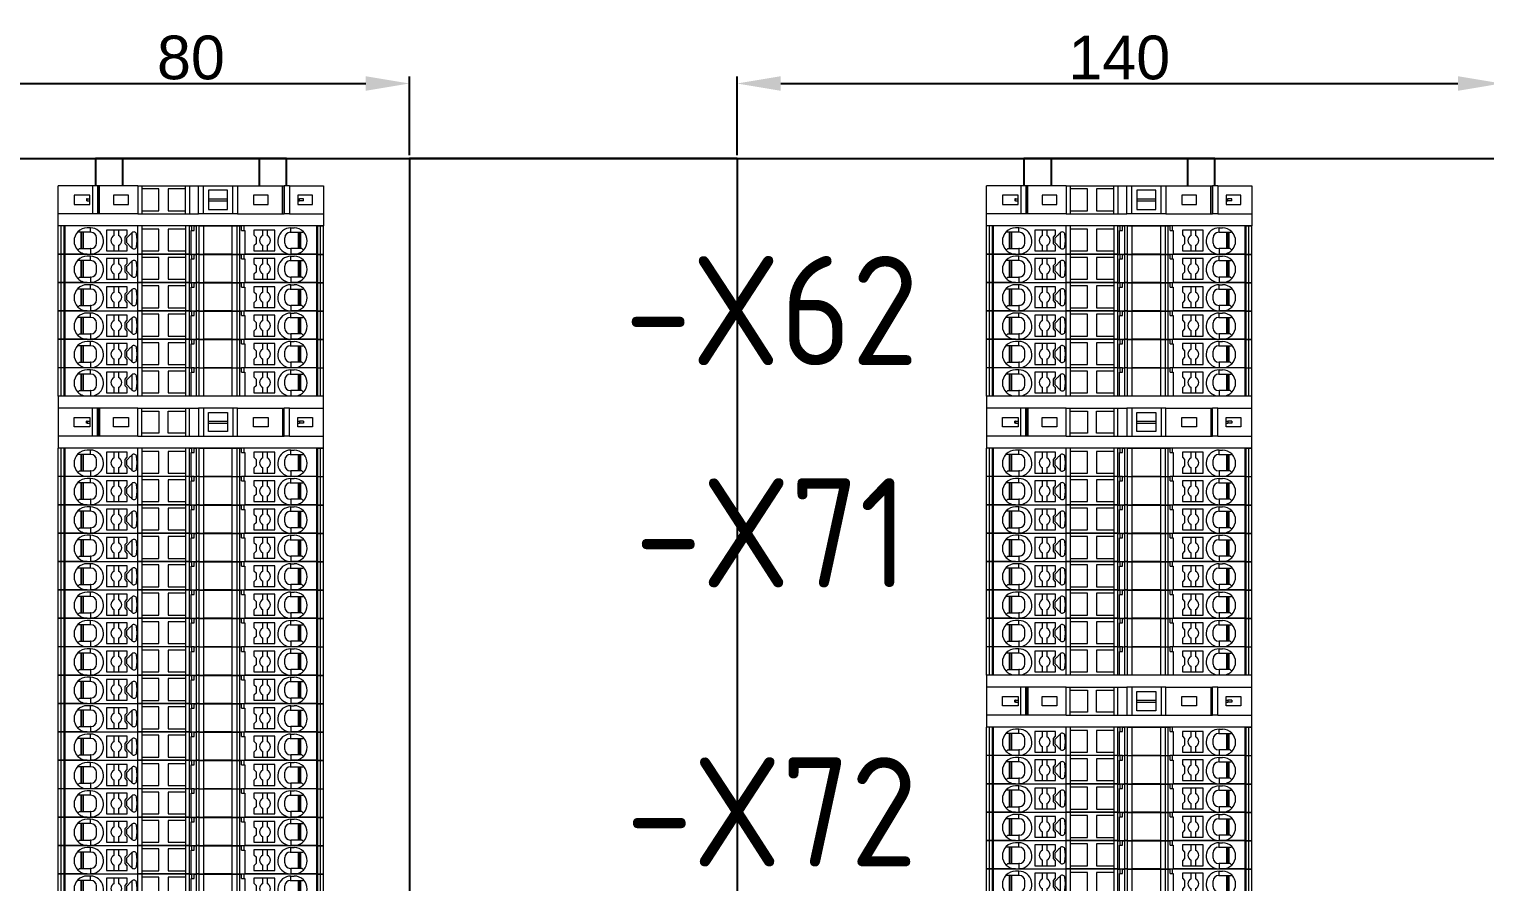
# Model space of a CAD drawing. Header units: millimetres. Extents: x 42356 to 50646, y 31507 to 39566.
# Drawn here: x 47677.9 to 47944.5, y 32738.5 to 32894.7 of the extents above; entities that cross this region are included whole.
import ezdxf
from ezdxf.enums import TextEntityAlignment as Align

# ---------------------------------------------------------------- set-up
doc = ezdxf.new("R2010")
doc.units = ezdxf.units.MM
doc.set_wipeout_variables(frame=1)
doc.layers.add('! NO PLOT !', color=7, linetype='Continuous', true_color=0xff75dd, plot=False)
doc.layers.add('000-PI-Oprema', color=30, linetype='Continuous', lineweight=5)
doc.layers.add('SI-ORMAR-Oprema', color=30, linetype='Continuous', lineweight=5)
for name, color, linetype in [('000-PI_TEXT', 7, 'Continuous'), ('002-PI-Kabelska kanalica', 150, 'Continuous'), ('004-PI-DIN Šina', 3, 'Continuous')]:
    doc.layers.add(name, color=color, linetype=linetype)
doc.styles.add('PI0', font='isocpeur.ttf', dxfattribs={"width": 0.9})
doc.styles.get("Standard").update_dxf_attribs({"font": 'arial.ttf'})
doc.dimstyles.new('ISO-25-lb', dxfattribs={"dimtxt": 8, "dimasz": 8, "dimexe": 1.25, "dimexo": 0.625, "dimtad": 1, "dimtxsty": 'Standard', "dimcen": 5, "dimadec": 0, "dimazin": 0, "dimtfac": 1, "dimtmove": 0, "dimatfit": 3, "dimfxl": 0, "dimarcsym": 0})

# ---------------------------------------------------------------- blocks, each defined once
blk = doc.blocks.new('*U117')
at = {"layer": '002-PI-Kabelska kanalica'}
blk.add_line((60, -100), (60, 606), dxfattribs=at)
blk = doc.blocks.new('*U134')
at = {"layer": '004-PI-DIN Šina'}
blk.add_lwpolyline([(650, -17.5), (650, 17.5), (0, 17.5), (0, -17.5)], close=True, dxfattribs=at)
for points in [[(0, 12.5), (650, 12.5)], [(0, -12.5), (650, -12.5)]]:
    blk.add_lwpolyline(points, dxfattribs=at)
blk = doc.blocks.new('*U133')
at = {"layer": '002-PI-Kabelska kanalica'}
for p, q in [((-20, -100), (-20, 552)), ((40, -100), (40, 552)), ((-20, -100), (40, -100))]:
    blk.add_line(p, q, dxfattribs=at)
blk = doc.blocks.new('*D228')
at = {"layer": '! NO PLOT !', "color": 0, "linetype": 'Continuous', "lineweight": -2, "ltscale": 0.25, "transparency": 16777216}
for p, q in [((47807.53, 32871.61), (47807.53, 32885.98)), ((47947.53, 32871.61), (47947.53, 32885.98)), ((47815.53, 32884.73), (47939.53, 32884.73))]:
    blk.add_line(p, q, dxfattribs=at)
at = {"layer": '! NO PLOT !', "color": 0, "ltscale": 0.25, "transparency": 16777216}
for points in [[(47815.53, 32886.06), (47815.53, 32883.39), (47807.53, 32884.73)], [(47939.53, 32886.06), (47939.53, 32883.39), (47947.53, 32884.73)]]:
    blk.add_solid(points, dxfattribs=at)
at = {"layer": 'Defpoints', "color": 0, "ltscale": 0.25, "transparency": 16777216}
for p in [(47947.53, 32884.73), (47807.53, 32870.99), (47947.53, 32870.99)]:
    blk.add_point(p, dxfattribs=at)
at = {"layer": '! NO PLOT !', "color": 0, "ltscale": 0.25, "transparency": 16777216, "insert": (47877.53, 32889.44), "char_height": 8, "attachment_point": 5}
blk.add_mtext('140', dxfattribs=at)
blk = doc.blocks.new('*D230')
at = {"layer": '! NO PLOT !', "color": 0, "linetype": 'Continuous', "lineweight": -2, "ltscale": 0.25, "transparency": 16777216}
for p, q in [((47667.53, 32871.61), (47667.53, 32885.98)), ((47747.53, 32871.61), (47747.53, 32885.98)), ((47675.53, 32884.73), (47739.53, 32884.73))]:
    blk.add_line(p, q, dxfattribs=at)
at = {"layer": '! NO PLOT !', "color": 0, "ltscale": 0.25, "transparency": 16777216}
for points in [[(47675.53, 32886.06), (47675.53, 32883.39), (47667.53, 32884.73)], [(47739.53, 32886.06), (47739.53, 32883.39), (47747.53, 32884.73)]]:
    blk.add_solid(points, dxfattribs=at)
at = {"layer": 'Defpoints', "color": 0, "ltscale": 0.25, "transparency": 16777216}
for p in [(47747.53, 32884.73), (47667.53, 32870.99), (47747.53, 32870.99)]:
    blk.add_point(p, dxfattribs=at)
at = {"layer": '! NO PLOT !', "color": 0, "ltscale": 0.25, "transparency": 16777216, "insert": (47707.53, 32889.44), "char_height": 8, "attachment_point": 5}
blk.add_mtext('80', dxfattribs=at)
blk = doc.blocks.new('*U115')
blk.add_wipeout([(47227.3, 37326.63), (47227.3, 37321.48), (47275.9, 37321.48), (47275.9, 37326.63)])
at = {"layer": '000-PI-Oprema'}
for p, q in [((47227.3, 37321.48), (47227.3, 37326.63)), ((47227.85, 37326.63), (47227.3, 37326.63)), ((47228.39, 37326.63), (47227.85, 37326.63)), ((47227.85, 37321.48), (47227.85, 37326.63)), ((47228.39, 37321.48), (47228.39, 37326.63)), ((47228.56, 37326.63), (47228.39, 37326.63)), ((47228.56, 37321.48), (47228.56, 37326.63)), ((47241.88, 37326.63), (47228.56, 37326.63)), ((47233.2, 37326.28), (47232.6, 37326.28)), ((47233.2, 37325.48), (47233.2, 37326.28)), ((47241.88, 37321.48), (47241.88, 37326.63)), ((47242.6, 37326.63), (47241.88, 37326.63)), ((47242.6, 37326.63), (47242.6, 37326.06)), ((47250.6, 37326.63), (47242.6, 37326.63)), ((47250.6, 37326.63), (47250.6, 37326.06)), ((47251.32, 37326.63), (47250.6, 37326.63)), ((47251.32, 37326.63), (47251.75, 37326.63)), ((47251.32, 37321.48), (47251.32, 37326.63)), ((47251.75, 37325.83), (47251.75, 37326.63)), ((47252.21, 37326.63), (47251.75, 37326.63)), ((47252.21, 37326.63), (47252.56, 37326.63)), ((47252.21, 37325.83), (47252.21, 37326.63)), ((47253.07, 37326.63), (47252.56, 37326.63)), ((47252.56, 37326.63), (47252.56, 37321.48)), ((47253.07, 37326.63), (47253.07, 37321.48)), ((47253.07, 37326.63), (47253.98, 37326.63)), ((47253.98, 37321.48), (47253.98, 37326.63)), ((47253.98, 37326.63), (47259.12, 37326.63)), ((47259.12, 37326.63), (47259.12, 37321.48)), ((47259.12, 37326.63), (47260.03, 37326.63)), ((47260.03, 37326.63), (47260.03, 37321.48)), ((47260.03, 37326.63), (47260.54, 37326.63)), ((47260.54, 37321.48), (47260.54, 37326.63)), ((47260.54, 37326.63), (47260.89, 37326.63)), ((47260.89, 37325.83), (47260.89, 37326.63)), ((47261.35, 37326.63), (47260.89, 37326.63)), ((47261.35, 37325.83), (47261.35, 37326.63)), ((47274.65, 37326.63), (47261.35, 37326.63)), ((47269.9, 37326.28), (47270.5, 37326.28)), ((47269.9, 37325.48), (47269.9, 37326.28)), ((47274.65, 37321.48), (47274.65, 37326.63)), ((47274.65, 37326.63), (47274.82, 37326.63)), ((47274.82, 37321.48), (47274.82, 37326.63)), ((47274.82, 37326.63), (47275.35, 37326.63)), ((47275.35, 37321.48), (47275.35, 37326.63)), ((47275.35, 37326.63), (47275.9, 37326.63)), ((47275.9, 37321.48), (47275.9, 37326.63)), ((47231, 37325.48), (47230.9, 37325.58)), ((47231.45, 37325.48), (47231, 37325.48)), ((47231.45, 37325.48), (47231.45, 37322.48)), ((47231.6, 37325.48), (47231.45, 37325.48)), ((47231.6, 37322.48), (47231.6, 37325.48)), ((47231.85, 37325.48), (47231.6, 37325.48)), ((47231.85, 37325.48), (47231.85, 37322.48)), ((47233.2, 37325.48), (47231.85, 37325.48)), ((47233.3, 37325.48), (47233.2, 37325.48)), ((47237.55, 37325.88), (47236.15, 37325.88)), ((47236.15, 37325.88), (47236.15, 37322.08)), ((47238.35, 37325.88), (47237.55, 37325.88)), ((47237.55, 37324.9), (47237.55, 37325.88)), ((47239.95, 37325.88), (47238.35, 37325.88)), ((47238.35, 37325.88), (47238.35, 37324.9)), ((47239.55, 37324.58), (47239.95, 37324.98)), ((47239.55, 37323.38), (47239.55, 37324.58)), ((47239.95, 37324.98), (47239.95, 37325.88)), ((47240.78, 37325.37), (47240.78, 37322.6)), ((47242.6, 37326.06), (47242.6, 37322.06)), ((47245.75, 37326.06), (47242.6, 37326.06)), ((47245.75, 37322.06), (47245.75, 37326.06)), ((47247.45, 37326.06), (47247.45, 37322.06)), ((47250.6, 37326.06), (47247.45, 37326.06)), ((47250.6, 37326.06), (47250.6, 37322.06)), ((47251.65, 37321.48), (47251.65, 37325.83)), ((47251.65, 37325.83), (47251.75, 37325.83)), ((47251.75, 37325.83), (47252.21, 37325.83)), ((47260.89, 37325.83), (47261.35, 37325.83)), ((47261.35, 37325.83), (47261.45, 37325.83)), ((47261.45, 37325.83), (47261.45, 37321.48)), ((47264.75, 37325.88), (47263.15, 37325.88)), ((47263.15, 37325.88), (47263.15, 37324.98)), ((47263.15, 37324.98), (47263.55, 37324.58)), ((47263.55, 37324.58), (47263.55, 37323.38)), ((47264.75, 37324.9), (47264.75, 37325.88)), ((47265.55, 37325.88), (47264.75, 37325.88)), ((47265.55, 37325.88), (47265.55, 37324.9)), ((47266.95, 37325.88), (47265.55, 37325.88)), ((47266.95, 37322.08), (47266.95, 37325.88)), ((47268.8, 37323.48), (47268.8, 37324.48)), ((47269.8, 37325.48), (47269.9, 37325.48)), ((47269.9, 37325.48), (47271.25, 37325.48)), ((47271.25, 37325.48), (47271.25, 37322.48)), ((47271.25, 37325.48), (47271.5, 37325.48)), ((47271.5, 37322.48), (47271.5, 37325.48)), ((47271.5, 37325.48), (47271.65, 37325.48)), ((47271.65, 37325.48), (47271.65, 37322.48)), ((47271.65, 37325.48), (47272.1, 37325.48)), ((47272.1, 37325.48), (47272.2, 37325.58)), ((47227.85, 37321.48), (47227.3, 37321.48)), ((47228.39, 37321.48), (47227.85, 37321.48)), ((47228.56, 37321.48), (47228.39, 37321.48)), ((47231.6, 37321.48), (47228.56, 37321.48)), ((47230.9, 37322.19), (47231.2, 37322.48)), ((47231.2, 37322.48), (47231.45, 37322.48)), ((47231.45, 37322.48), (47231.6, 37322.48)), ((47231.6, 37322.48), (47231.85, 37322.48)), ((47231.6, 37321.7), (47231.6, 37321.48)), ((47232.6, 37321.48), (47231.6, 37321.48)), ((47231.85, 37322.48), (47233.2, 37322.48)), ((47232.6, 37321.48), (47233.2, 37321.48)), ((47233.3, 37322.48), (47233.2, 37322.48)), ((47233.2, 37322.48), (47233.2, 37321.48)), ((47234.2, 37321.48), (47233.2, 37321.48)), ((47234.2, 37321.48), (47234.2, 37321.7)), ((47234.2, 37321.48), (47241.88, 37321.48)), ((47236.15, 37322.08), (47237.55, 37322.08)), ((47237.55, 37322.08), (47237.55, 37323.07)), ((47237.55, 37322.08), (47238.35, 37322.08)), ((47238.35, 37323.07), (47238.35, 37322.08)), ((47238.35, 37322.08), (47239.95, 37322.08)), ((47239.95, 37322.98), (47239.55, 37323.38)), ((47239.95, 37322.08), (47239.95, 37322.98)), ((47242.6, 37321.48), (47241.88, 37321.48)), ((47242.6, 37322.06), (47245.75, 37322.06)), ((47242.6, 37322.06), (47242.6, 37321.48)), ((47250.6, 37321.48), (47242.6, 37321.48)), ((47247.45, 37322.06), (47250.6, 37322.06)), ((47250.6, 37322.06), (47250.6, 37321.48)), ((47251.32, 37321.48), (47250.6, 37321.48)), ((47251.32, 37321.48), (47251.65, 37321.48)), ((47251.65, 37321.48), (47252.56, 37321.48)), ((47253.07, 37321.48), (47252.56, 37321.48)), ((47253.07, 37321.48), (47253.98, 37321.48)), ((47259.12, 37321.48), (47253.98, 37321.48)), ((47259.12, 37321.48), (47260.03, 37321.48)), ((47260.03, 37321.48), (47260.54, 37321.48)), ((47260.54, 37321.48), (47261.45, 37321.48)), ((47268.9, 37321.48), (47261.45, 37321.48)), ((47263.55, 37323.38), (47263.15, 37322.98)), ((47263.15, 37322.98), (47263.15, 37322.08)), ((47263.15, 37322.08), (47264.75, 37322.08)), ((47264.75, 37322.08), (47264.75, 37323.07)), ((47264.75, 37322.08), (47265.55, 37322.08)), ((47265.55, 37323.07), (47265.55, 37322.08)), ((47265.55, 37322.08), (47266.95, 37322.08)), ((47268.9, 37321.48), (47268.9, 37321.7)), ((47268.9, 37321.48), (47269.9, 37321.48)), ((47269.8, 37322.48), (47269.9, 37322.48)), ((47271.25, 37322.48), (47269.9, 37322.48)), ((47269.9, 37322.48), (47269.9, 37321.48)), ((47270.5, 37321.48), (47269.9, 37321.48)), ((47271.5, 37321.48), (47270.5, 37321.48)), ((47271.5, 37322.48), (47271.25, 37322.48)), ((47271.65, 37322.48), (47271.5, 37322.48)), ((47271.5, 37321.7), (47271.5, 37321.48)), ((47274.65, 37321.48), (47271.5, 37321.48)), ((47271.9, 37322.48), (47271.65, 37322.48)), ((47272.2, 37322.19), (47271.9, 37322.48)), ((47274.65, 37321.48), (47274.82, 37321.48)), ((47274.82, 37321.48), (47275.35, 37321.48)), ((47275.35, 37321.48), (47275.9, 37321.48))]:
    blk.add_line(p, q, dxfattribs=at)
for centre, radius, start, end in [((47232.6, 37323.88), 2.4, 90, 135), ((47233.2, 37323.88), 2.4, 294.6243, 90), ((47269.9, 37323.88), 2.4, 90, 245.3757), ((47270.5, 37323.88), 2.4, 45, 90), ((47232.6, 37323.88), 2.4, 135, 225), ((47233.3, 37324.48), 1, 0, 90), ((47237.95, 37323.98), 1, 113.5782, 246.4218), ((47237.95, 37323.98), 1, 293.5782, 66.4218), ((47241.15, 37325.03), 0.5, 5.4406, 134.9997), ((47265.15, 37323.98), 1, 113.5782, 246.4218), ((47265.15, 37323.98), 1, 293.5782, 66.4218), ((47269.8, 37324.48), 1, 90, 180), ((47270.5, 37323.88), 2.4, 315, 45), ((47232.6, 37323.88), 2.4, 225, 245.3757), ((47232.6, 37323.88), 2.4, 245.3757, 270), ((47233.2, 37323.88), 2.4, 270, 294.6243), ((47233.3, 37323.48), 1, 270, 360), ((47241.15, 37322.93), 0.5, 225, 354.5597), ((47269.8, 37323.48), 1, 180, 270), ((47269.9, 37323.88), 2.4, 245.3757, 270), ((47270.5, 37323.88), 2.4, 270, 294.6243), ((47270.5, 37323.88), 2.4, 294.6243, 315)]:
    blk.add_arc(centre, radius, start, end, dxfattribs=at)
for points in [[(47234.3, 37323.48), (47234.3, 37323.61), (47234.3, 37323.74), (47234.3, 37323.87), (47234.3, 37324.01), (47234.3, 37324.14), (47234.3, 37324.26), (47234.3, 37324.38), (47234.3, 37324.48)], [(47240.78, 37325.37), (47240.55, 37325.14), (47240.32, 37324.91), (47240.09, 37324.68), (47239.85, 37324.44)], [(47239.85, 37323.53), (47239.85, 37323.76), (47239.85, 37323.98), (47239.85, 37324.21), (47239.85, 37324.44)], [(47240.8, 37325.39), (47240.79, 37325.38), (47240.78, 37325.37)], [(47241.75, 37323.98), (47241.73, 37324.26), (47241.7, 37324.53), (47241.67, 37324.81), (47241.65, 37325.08)], [(47241.65, 37322.89), (47241.67, 37323.16), (47241.7, 37323.44), (47241.73, 37323.71), (47241.75, 37323.98)], [(47240.78, 37322.6), (47240.55, 37322.83), (47240.32, 37323.05), (47240.09, 37323.29), (47239.85, 37323.53)], [(47240.8, 37322.58), (47240.79, 37322.59), (47240.78, 37322.6)]]:
    blk.add_spline(points, degree=3, dxfattribs=at)
blk = doc.blocks.new('*U165')
at = {"layer": '000-PI-Oprema'}
blk.add_blockref('*U115', (-47251.6, -37324.06), dxfattribs=at)
blk = doc.blocks.new('*U166')
at = {"layer": '000-PI-Oprema', "color": 0, "linetype": 'ByBlock', "lineweight": -2, "transparency": 16777216}
blk.add_blockref('*U165', (0, 0), dxfattribs=at)
blk.add_blockref('*U165', (0, -5.2), dxfattribs=at)
blk.add_blockref('*U165', (0, -10.4), dxfattribs=at)
blk.add_blockref('*U165', (0, -15.6), dxfattribs=at)
blk.add_blockref('*U165', (0, -20.8), dxfattribs=at)
blk.add_blockref('*U165', (0, -26), dxfattribs=at)
blk.add_blockref('*U165', (0, -31.2), dxfattribs=at)
blk.add_blockref('*U165', (0, -36.4), dxfattribs=at)
blk.add_blockref('*U165', (0, -41.6), dxfattribs=at)
blk.add_blockref('*U165', (0, -46.8), dxfattribs=at)
blk.add_blockref('*U165', (0, -52), dxfattribs=at)
blk.add_blockref('*U165', (0, -57.2), dxfattribs=at)
blk.add_blockref('*U165', (0, -62.4), dxfattribs=at)
blk.add_blockref('*U165', (0, -67.6), dxfattribs=at)
blk.add_blockref('*U165', (0, -72.8), dxfattribs=at)
blk.add_blockref('*U165', (0, -78), dxfattribs=at)
blk.add_blockref('*U165', (0, -83.2), dxfattribs=at)
blk.add_blockref('*U165', (0, -88.4), dxfattribs=at)
blk.add_blockref('*U165', (0, -93.6), dxfattribs=at)
blk.add_blockref('*U165', (0, -98.8), dxfattribs=at)
blk.add_blockref('*U165', (0, -104), dxfattribs=at)
blk.add_blockref('*U165', (0, -109.2), dxfattribs=at)
blk.add_blockref('*U165', (0, -114.4), dxfattribs=at)
blk.add_blockref('*U165', (0, -119.6), dxfattribs=at)
blk.add_blockref('*U165', (0, -124.8), dxfattribs=at)
blk.add_blockref('*U165', (0, -130), dxfattribs=at)
blk.add_blockref('*U165', (0, -135.2), dxfattribs=at)
blk.add_blockref('*U165', (0, -140.4), dxfattribs=at)
blk = doc.blocks.new('*U106')
blk.add_wipeout([(-24.3, -7.35), (24.3, -7.35), (24.3, 0), (-24.3, 0)])
at = {"layer": 'SI-ORMAR-Oprema'}
for p, q in [((-18.03, 0), (-24.3, 0)), ((-18.03, 0), (-18.03, -5.15)), ((-17.1, 0), (-18.03, 0)), ((-17.1, 0), (-17.1, -5.15)), ((-17, 0), (-17.1, 0)), ((-17, -5.15), (-17, 0)), ((-16.74, 0), (-17, 0)), ((-16.74, -5.15), (-16.74, 0)), ((-9.72, 0), (-16.74, 0)), ((-9.72, 0), (-9, 0)), ((-9.72, 0), (-9.72, -5.15)), ((-9, 0), (-9, -0.57)), ((-9, 0), (-1, 0)), ((-1, 0), (-0.28, 0)), ((-1, -0.57), (-1, 0)), ((-0.28, 0), (1.39, 0)), ((-0.28, 0), (-0.28, -5.15)), ((1.39, 0), (2.32, 0)), ((1.39, -5.15), (1.39, 0)), ((2.32, 0), (7.69, 0)), ((2.32, -5.15), (2.32, 0)), ((7.69, -5.15), (7.69, 0)), ((7.69, 0), (8.51, 0)), ((8.51, 0), (8.51, -5.15)), ((8.51, 0), (16.74, 0)), ((16.74, -5.15), (16.74, 0)), ((16.74, 0), (17, 0)), ((17, 0), (17, -5.15)), ((17, 0), (17.1, 0)), ((17.1, 0), (17.1, -5.15)), ((18.03, 0), (17.1, 0)), ((18.03, 0), (18.03, -5.15)), ((18.03, 0), (24.3, 0)), ((24.3, 0), (24.3, -7.35)), ((-24.3, -7.35), (-24.3, 0)), ((-21.4, -1.72), (-21.4, -3.42)), ((-18.5, -1.72), (-21.4, -1.72)), ((-19.01, -2.37), (-19.15, -2.37)), ((-19.15, -2.37), (-19.15, -2.77)), ((-19.01, -2.37), (-18.5, -2.37)), ((-19.01, -2.77), (-19.01, -2.37)), ((-18.5, -2.37), (-18.5, -1.72)), ((-18.5, -2.77), (-18.5, -2.37)), ((-14.15, -1.72), (-14.15, -3.42)), ((-11.45, -1.72), (-14.15, -1.72)), ((-11.45, -3.42), (-11.45, -1.72)), ((-9, -0.57), (-9, -4.57)), ((-5.85, -0.57), (-9, -0.57)), ((-5.85, -4.57), (-5.85, -0.57)), ((-4.15, -0.57), (-4.15, -4.57)), ((-1, -0.57), (-4.15, -0.57)), ((-1, -4.57), (-1, -0.57)), ((6.67, -0.82), (3.22, -0.82)), ((3.22, -0.82), (3.22, -2.37)), ((3.22, -2.37), (6.67, -2.37)), ((3.22, -2.37), (3.22, -2.77)), ((6.67, -2.37), (6.67, -0.82)), ((6.67, -2.77), (6.67, -2.37)), ((11.45, -1.72), (11.45, -3.42)), ((14.15, -1.72), (11.45, -1.72)), ((14.15, -3.42), (14.15, -1.72)), ((22.25, -1.72), (19.55, -1.72)), ((19.55, -1.72), (19.55, -2.37)), ((19.55, -2.37), (19.89, -2.37)), ((19.55, -2.37), (19.55, -2.77)), ((20.59, -2.37), (19.89, -2.37)), ((19.89, -2.77), (19.89, -2.37)), ((20.59, -2.77), (20.59, -2.37)), ((22.25, -3.42), (22.25, -1.72)), ((-18.03, -5.15), (-24.3, -5.15)), ((-21.4, -3.42), (-18.5, -3.42)), ((-19.01, -2.77), (-19.15, -2.77)), ((-19.01, -2.77), (-18.5, -2.77)), ((-18.5, -3.42), (-18.5, -2.77)), ((-17.1, -5.15), (-18.03, -5.15)), ((-17, -5.15), (-17.1, -5.15)), ((-16.74, -5.15), (-17, -5.15)), ((-9.72, -5.15), (-16.74, -5.15)), ((-14.15, -3.42), (-11.45, -3.42)), ((-9.72, -5.15), (-9, -5.15)), ((-9, -4.57), (-9, -5.15)), ((-9, -4.57), (-5.85, -4.57)), ((-9, -5.15), (-1, -5.15)), ((-4.15, -4.57), (-1, -4.57)), ((-1, -5.15), (-1, -4.57)), ((-1, -5.15), (-0.28, -5.15)), ((-0.28, -5.15), (1.39, -5.15)), ((2.32, -5.15), (1.39, -5.15)), ((7.69, -5.15), (2.32, -5.15)), ((3.22, -2.77), (6.67, -2.77)), ((3.22, -2.77), (3.22, -4.32)), ((3.22, -4.32), (6.67, -4.32)), ((6.67, -4.32), (6.67, -2.77)), ((8.51, -5.15), (7.69, -5.15)), ((8.51, -5.15), (16.74, -5.15)), ((11.45, -3.42), (14.15, -3.42)), ((16.74, -5.15), (17, -5.15)), ((17, -5.15), (17.1, -5.15)), ((18.03, -5.15), (17.1, -5.15)), ((18.03, -5.15), (24.3, -5.15)), ((19.55, -2.77), (19.55, -3.42)), ((19.55, -2.77), (19.89, -2.77)), ((19.55, -3.42), (22.25, -3.42)), ((20.59, -2.77), (19.89, -2.77)), ((24.3, -7.35), (-24.3, -7.35))]:
    blk.add_line(p, q, dxfattribs=at)
blk = doc.blocks.new('*U193')
at = {"layer": '000-PI-Oprema'}
blk.add_blockref('*U115', (-47251.6, -37324.06), dxfattribs=at)
blk = doc.blocks.new('*U194')
at = {"layer": '000-PI-Oprema', "color": 0, "linetype": 'ByBlock', "lineweight": -2, "transparency": 16777216}
blk.add_blockref('*U193', (0, 0), dxfattribs=at)
blk.add_blockref('*U193', (0, -5.2), dxfattribs=at)
blk.add_blockref('*U193', (0, -10.4), dxfattribs=at)
blk.add_blockref('*U193', (0, -15.6), dxfattribs=at)
blk.add_blockref('*U193', (0, -20.8), dxfattribs=at)
blk.add_blockref('*U193', (0, -26), dxfattribs=at)
blk = doc.blocks.new('*U195')
at = {"layer": '000-PI-Oprema'}
blk.add_blockref('*U115', (-47251.6, -37324.06), dxfattribs=at)
blk = doc.blocks.new('*U196')
at = {"layer": '000-PI-Oprema', "color": 0, "linetype": 'ByBlock', "lineweight": -2, "transparency": 16777216}
blk.add_blockref('*U195', (0, 0), dxfattribs=at)
blk.add_blockref('*U195', (0, -5.2), dxfattribs=at)
blk.add_blockref('*U195', (0, -10.4), dxfattribs=at)
blk.add_blockref('*U195', (0, -15.6), dxfattribs=at)
blk.add_blockref('*U195', (0, -20.8), dxfattribs=at)
blk.add_blockref('*U195', (0, -26), dxfattribs=at)
blk.add_blockref('*U195', (0, -31.2), dxfattribs=at)
blk.add_blockref('*U195', (0, -36.4), dxfattribs=at)
blk = doc.blocks.new('*U105')
blk.add_wipeout([(-24.3, 2.2), (24.3, 2.2), (24.3, -7.35), (-24.3, -7.35)])
at = {"layer": 'SI-ORMAR-Oprema'}
for p, q in [((-24.3, 2.2), (-24.3, -7.35)), ((24.3, 2.2), (-24.3, 2.2)), ((-18.03, 0), (-24.3, 0)), ((24.3, -7.35), (24.3, 2.2)), ((-21.4, -3.42), (-21.4, -1.72)), ((-21.4, -1.72), (-18.5, -1.72)), ((-19.01, -2.38), (-19.15, -2.38)), ((-19.15, -2.78), (-19.15, -2.38)), ((-19.01, -2.38), (-19.01, -2.78)), ((-19.01, -2.38), (-18.5, -2.38)), ((-18.5, -1.72), (-18.5, -2.38)), ((-18.5, -2.38), (-18.5, -2.78)), ((-18.03, -5.15), (-18.03, 0)), ((-17.1, 0), (-18.03, 0)), ((-17.1, -5.15), (-17.1, 0)), ((-17, 0), (-17.1, 0)), ((-17, 0), (-17, -5.15)), ((-16.74, 0), (-17, 0)), ((-16.74, 0), (-16.74, -5.15)), ((-9.72, 0), (-16.74, 0)), ((-14.15, -1.72), (-11.45, -1.72)), ((-14.15, -3.42), (-14.15, -1.72)), ((-11.45, -1.72), (-11.45, -3.42)), ((-9.72, 0), (-9, 0)), ((-9.72, -5.15), (-9.72, 0)), ((-9, -0.57), (-9, 0)), ((-9, 0), (-1, 0)), ((-9, -4.57), (-9, -0.57)), ((-9, -0.57), (-5.85, -0.57)), ((-5.85, -0.57), (-5.85, -4.57)), ((-4.15, -0.57), (-1, -0.57)), ((-4.15, -4.57), (-4.15, -0.57)), ((-1, 0), (-1, -0.57)), ((-1, 0), (-0.28, 0)), ((-1, -0.57), (-1, -4.57)), ((-0.28, 0), (1.39, 0)), ((-0.28, -5.15), (-0.28, 0)), ((2.32, 0), (1.39, 0)), ((1.39, 0), (1.39, -5.15)), ((7.69, 0), (2.32, 0)), ((2.32, 0), (2.32, -5.15)), ((3.22, -0.82), (6.67, -0.82)), ((3.22, -2.38), (3.22, -0.82)), ((3.22, -2.38), (6.67, -2.38)), ((3.22, -2.78), (3.22, -2.38)), ((6.67, -0.82), (6.67, -2.38)), ((6.67, -2.38), (6.67, -2.78)), ((7.69, 0), (7.69, -5.15)), ((8.51, 0), (7.69, 0)), ((8.51, -5.15), (8.51, 0)), ((8.51, 0), (16.74, 0)), ((11.45, -1.72), (14.15, -1.72)), ((11.45, -3.42), (11.45, -1.72)), ((14.15, -1.72), (14.15, -3.42)), ((16.74, 0), (16.74, -5.15)), ((16.74, 0), (17, 0)), ((17, -5.15), (17, 0)), ((17, 0), (17.1, 0)), ((18.03, 0), (17.1, 0)), ((17.1, -5.15), (17.1, 0)), ((18.03, 0), (24.3, 0)), ((18.03, -5.15), (18.03, 0)), ((19.55, -2.38), (19.55, -1.72)), ((19.55, -1.72), (22.25, -1.72)), ((19.55, -2.78), (19.55, -2.38)), ((19.55, -2.38), (19.89, -2.38)), ((19.89, -2.38), (19.89, -2.78)), ((20.59, -2.38), (19.89, -2.38)), ((20.59, -2.38), (20.59, -2.78)), ((22.25, -1.72), (22.25, -3.42)), ((-18.03, -5.15), (-24.3, -5.15)), ((-18.5, -3.42), (-21.4, -3.42)), ((-19.01, -2.78), (-19.15, -2.78)), ((-19.01, -2.78), (-18.5, -2.78)), ((-18.5, -2.78), (-18.5, -3.42)), ((-17.1, -5.15), (-18.03, -5.15)), ((-17, -5.15), (-17.1, -5.15)), ((-16.74, -5.15), (-17, -5.15)), ((-9.72, -5.15), (-16.74, -5.15)), ((-11.45, -3.42), (-14.15, -3.42)), ((-9.72, -5.15), (-9, -5.15)), ((-5.85, -4.57), (-9, -4.57)), ((-9, -5.15), (-9, -4.57)), ((-9, -5.15), (-1, -5.15)), ((-1, -4.57), (-4.15, -4.57)), ((-1, -4.57), (-1, -5.15)), ((-1, -5.15), (-0.28, -5.15)), ((-0.28, -5.15), (1.39, -5.15)), ((1.39, -5.15), (2.32, -5.15)), ((2.32, -5.15), (7.69, -5.15)), ((3.22, -2.78), (6.67, -2.78)), ((3.22, -4.32), (3.22, -2.78)), ((6.67, -4.32), (3.22, -4.32)), ((6.67, -2.78), (6.67, -4.32)), ((7.69, -5.15), (8.51, -5.15)), ((8.51, -5.15), (16.74, -5.15)), ((14.15, -3.42), (11.45, -3.42)), ((16.74, -5.15), (17, -5.15)), ((17, -5.15), (17.1, -5.15)), ((18.03, -5.15), (17.1, -5.15)), ((18.03, -5.15), (24.3, -5.15)), ((19.55, -2.78), (19.89, -2.78)), ((19.55, -3.42), (19.55, -2.78)), ((22.25, -3.42), (19.55, -3.42)), ((20.59, -2.78), (19.89, -2.78)), ((24.3, -7.35), (-24.3, -7.35))]:
    blk.add_line(p, q, dxfattribs=at)
blk = doc.blocks.new('*U197')
at = {"layer": '000-PI-Oprema'}
blk.add_blockref('*U115', (-47251.6, -37324.06), dxfattribs=at)
blk = doc.blocks.new('*U198')
at = {"layer": '000-PI-Oprema', "color": 0, "linetype": 'ByBlock', "lineweight": -2, "transparency": 16777216}
blk.add_blockref('*U197', (0, 0), dxfattribs=at)
blk.add_blockref('*U197', (0, -5.2), dxfattribs=at)
blk.add_blockref('*U197', (0, -10.4), dxfattribs=at)
blk.add_blockref('*U197', (0, -15.6), dxfattribs=at)
blk.add_blockref('*U197', (0, -20.8), dxfattribs=at)
blk.add_blockref('*U197', (0, -26), dxfattribs=at)
blk = doc.blocks.new('*U207')
at = {"layer": '000-PI-Oprema'}
blk.add_blockref('*U115', (-47251.6, -37324.06), dxfattribs=at)
blk = doc.blocks.new('*U208')
at = {"layer": '000-PI-Oprema', "color": 0, "linetype": 'ByBlock', "lineweight": -2, "transparency": 16777216}
blk.add_blockref('*U207', (0, 0), dxfattribs=at)
blk.add_blockref('*U207', (0, -5.2), dxfattribs=at)
blk.add_blockref('*U207', (0, -10.4), dxfattribs=at)
blk.add_blockref('*U207', (0, -15.6), dxfattribs=at)
blk.add_blockref('*U207', (0, -20.8), dxfattribs=at)
blk.add_blockref('*U207', (0, -26), dxfattribs=at)

msp = doc.modelspace()

# ---------------------------------------------------------------- linework, layer by layer
at = {"layer": '! NO PLOT !', "ltscale": 0.25}
msp.add_line((47807.526, 32870.989), (47923.526, 32870.989), dxfattribs=at)

# ---------------------------------------------------------------- block references
for name, p, rotation in [('*U117', (47567.526, 32930.989), 270), ('*U134', (47707.526, 32870.989), 270), ('*U133', (47787.526, 32770.989), 180), ('*U134', (47877.526, 32870.989), 270)]:
    msp.add_blockref(name, p, dxfattribs=dict(rotation=rotation))

# ---------------------------------------------------------------- texts
at = {"layer": '000-PI_TEXT', "style": 'PI0', "width": 0.9}
for s, p in [('-X62', (47813.867, 32843.144)), ('-X71', (47813.867, 32802.444)), ('-X72', (47813.867, 32751.344))]:
    msp.add_text(s, height=20, dxfattribs=at).set_placement(p, align=Align.MIDDLE)

# ---------------------------------------------------------------- dimensions: what is measured, and where the dimension line sits
at = {"layer": '! NO PLOT !', "ltscale": 0.25}
for base, p1, p2, picture, middle in [((47747.526, 32884.726), (47667.526, 32870.989), (47747.526, 32870.989), '*D230', (47707.526, 32889.436)), ((47947.526, 32884.726), (47807.526, 32870.989), (47947.526, 32870.989), '*D228', (47877.526, 32889.436))]:
    dim = msp.add_linear_dim(base=base, p1=p1, p2=p2, dimstyle='ISO-25-lb', dxfattribs=at)
    dim.commit()
    dim.dimension.update_dxf_attribs({"geometry": picture, "text_midpoint": middle})

# ---------------------------------------------------------------- next in the draw order: block references
at = {"layer": '000-PI-Oprema'}
for name, p in [('*U106', (47707.526, 32865.989)), ('*U166', (47707.526, 32815.364)), ('*U196', (47877.526, 32815.364)), ('*U198', (47877.526, 32764.264))]:
    msp.add_blockref(name, p, dxfattribs=at)
at = {"layer": 'SI-ORMAR-Oprema'}
msp.add_blockref('*U106', (47877.526, 32865.989), dxfattribs=at)

# ---------------------------------------------------------------- next in the draw order: block references
at = {"layer": '000-PI-Oprema'}
for name, p in [('*U208', (47707.526, 32856.064)), ('*U194', (47877.526, 32856.064)), ('*U105', (47877.526, 32774.189))]:
    msp.add_blockref(name, p, dxfattribs=at)

# ---------------------------------------------------------------- next in the draw order: block references
for p in [(47707.526, 32825.289), (47877.526, 32825.289)]:
    msp.add_blockref('*U105', p, dxfattribs=at)

doc.saveas('drawing.dxf')
